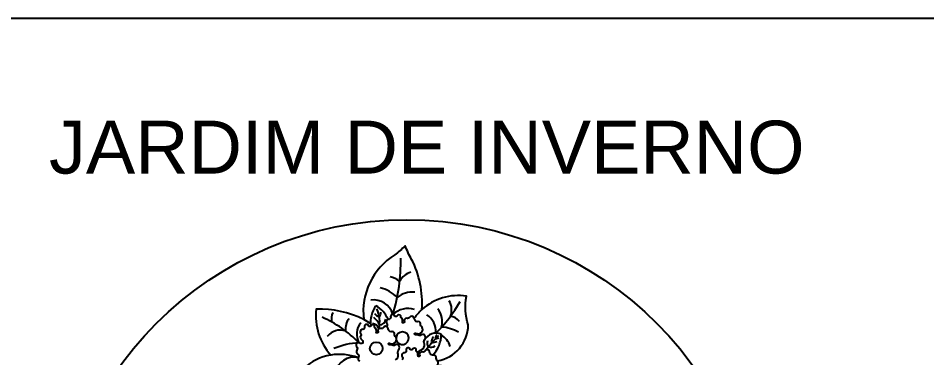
# Model space of a CAD drawing. Extents: x -109 to 1815, y -14679 to 345.
# Drawn here: x 43.022 to 45.597, y 5.08 to 6.042 of the extents above; entities that cross this region are included whole.
import ezdxf

# ---------------------------------------------------------------- set-up
doc = ezdxf.new("R2010")
doc.units = 0
doc.header["$MEASUREMENT"] = 0
doc.layers.add('PORTA', color=3, linetype='CONTINUOUS')
doc.layers.add('REG120-160', color=4, linetype='CONTINUOUS')
doc.styles.add('REGUA120', font='arial.ttf')

msp = doc.modelspace()

# ---------------------------------------------------------------- linework, layer by layer
at = {"layer": 'PORTA', "color": 1}
msp.add_line((42.6227, 6.0423), (45.6227, 6.0423), dxfattribs=at)
msp.add_lwpolyline([(43.9952, 4.9201, 0.064121), (43.9992, 4.8929, 0.053651), (44.0233, 4.9042, 0.303165), (44.1262, 4.7192, -0.038186), (44.158, 4.6964, -0.033284), (44.1728, 4.7361, 0.140139), (44.1885, 4.8857, 0.082613), (44.2679, 4.8921, -0.071634), (44.3649, 4.9373, 0.37075), (44.2077, 5.0564, 0.036515), (44.2091, 5.0578, 0.34294), (44.2105, 5.0709, 0.358678), (44.2973, 5.1729, -0.11702), (44.2922, 5.2543, 0.227088), (44.1658, 5.2162, 0.135454), (44.1367, 5.3587, -0.033284), (44.1184, 5.397, -0.038186), (44.0888, 5.3714, 0.289083), (44.0011, 5.1879, 0.126781), (43.8663, 5.2175, 0.210808), (43.9074, 5.0871, 0.291137), (43.7869, 4.9783, -0.071634), (43.8812, 4.9277, 0.119338)], format="xyb", close=True, dxfattribs=at)
for points in [[(44.155, 5.088, 0.153842), (44.1575, 5.0926, -0.463092), (44.1648, 5.1021, 0.313172), (44.1731, 5.1184, -0.263169), (44.1736, 5.1303, 0.362708), (44.1735, 5.1448, 0.245641), (44.1614, 5.1432, -0.29295), (44.1553, 5.1436, 0.093328), (44.1492, 5.1451, -1.455768), (44.1481, 5.1498, 0.379882), (44.1653, 5.1527, 0.34294), (44.1667, 5.1659, -0.272007), (44.1623, 5.1765, 0.52491), (44.1525, 5.1816, -0.364868), (44.1441, 5.1915, 0.589429), (44.1316, 5.1952, -0.414362), (44.1229, 5.1915, 0.632042), (44.1163, 5.1813, -0.61126), (44.1108, 5.1791, 0.141126), (44.1097, 5.1908, -0.414115), (44.1061, 5.1981, 0.695029), (44.0955, 5.1981, -0.695571), (44.0878, 5.201, 0.795067), (44.0776, 5.1948, -0.584992), (44.0699, 5.1889, 0.398719), (44.0655, 5.1783, -0.500346), (44.0652, 5.1685, 0.277783)], [(44.0907, 5.0736, 0.313172), (44.099, 5.09, -0.263169), (44.0996, 5.1019, 0.362708), (44.0994, 5.1164, 0.245641), (44.0873, 5.1148, -0.29295), (44.0812, 5.1152, 0.093328), (44.0751, 5.1167, -1.455768), (44.074, 5.1214, 0.379882), (44.0912, 5.1243, 0.34294), (44.0927, 5.1375, -0.272007), (44.0883, 5.1481, 0.52491), (44.0784, 5.1532, -0.364868), (44.07, 5.1631, 0.589429), (44.0576, 5.1668, -0.414362), (44.0488, 5.1631, 0.632042), (44.0422, 5.1529, -0.61126), (44.0367, 5.1507, 0.141126), (44.0356, 5.1624, -0.414115), (44.032, 5.1697, 0.695029), (44.0214, 5.1697, -0.695571), (44.0137, 5.1726, 0.795067), (44.0035, 5.1664, -0.584992), (43.9958, 5.1605, 0.398719), (43.9914, 5.1499, -0.502085), (43.991, 5.1401, 0.277783), (43.9976, 5.1291, -0.240076), (43.9984, 5.121, -0.321467), (43.989, 5.1219, 0.745243), (43.9808, 5.1115, -0.31319), (43.9819, 5.1013, 0.440916), (43.9845, 5.0903, -0.33877), (43.9856, 5.0797, 0.489016), (43.9899, 5.0709, -0.115651)], [(44.2105, 5.0709, -0.272007), (44.2061, 5.0815, 0.52491), (44.1963, 5.0867, -0.364868), (44.1879, 5.0965, 0.589429), (44.1754, 5.1002, -0.414362), (44.1667, 5.0965, 0.632042), (44.1601, 5.0863, -0.61126), (44.1546, 5.0841, 0.141126), (44.1535, 5.0958, -0.414115), (44.1498, 5.1031, 0.695029), (44.1392, 5.1031, -0.695571), (44.1316, 5.106, 0.795067), (44.1213, 5.0998, -0.584992), (44.1137, 5.094, 0.398719), (44.1093, 5.0834, -0.502085), (44.1089, 5.0735, 0.277783)]]:
    msp.add_lwpolyline(points, format="xyb", dxfattribs=at)
for centre, radius in [((44.1227, 4.4673), 1.0035), ((44.0366, 5.1064), 0.018)]:
    msp.add_circle(centre, radius, dxfattribs=at)
for centre, radius, start, end in [((43.5781, 5.3554), 0.5281, 343.215, 0.7396), ((44.0647, 5.2483), 0.0614, 51.4641, 79.7172), ((44.1491, 5.2722), 0.0521, 105.9819, 152.3315), ((44.0259, 5.1847), 0.0958, 43.2808, 76.6895), ((44.1382, 5.2009), 0.0652, 83.4456, 130.6977), ((44.0286, 5.186), 0.0577, 16.9657, 97.5072), ((43.9067, 5.4509), 0.4242, 314.7885, 330.0206), ((44.1993, 5.216), 0.051, 338.1797, 29.6042), ((43.9528, 5.1895), 0.0435, 155.2706, 191.1072), ((44.1, 5.1806), 0.0794, 143.9849, 187.93), ((44.0564, 5.2257), 0.0321, 218.6523, 249.4536), ((43.9905, 5.1527), 0.0873, 24.5226, 58.7105), ((43.9607, 5.1814), 0.0856, 346.8168, 25.5668), ((44.0332, 5.2067), 0.0162, 317.0682, 8.3756), ((44.1258, 5.1571), 0.0621, 71.9942, 132.6199), ((44.2689, 5.1033), 0.1528, 132.3879, 144.7417), ((44.1665, 5.1823), 0.0574, 344.193, 38.7428), ((43.745, 4.8838), 0.3401, 44.5307, 66.0872), ((44.0005, 5.1603), 0.0514, 143.2979, 185.1214), ((44.0306, 5.1468), 0.0496, 139.8933, 209.5878), ((43.8762, 4.9411), 0.2766, 58.5047, 63.1544), ((43.9895, 5.1459), 0.0624, 25.4367, 49.8659), ((44.044, 5.193), 0.0204, 275.279, 350.1247), ((44.1492, 5.1545), 0.0565, 355.2378, 56.7853), ((44.2414, 5.1573), 0.0401, 39.7749, 82.5681), ((43.9348, 5.1106), 0.0474, 72.1534, 141.401), ((44.0234, 5.1549), 0.0218, 18.7798, 83.5613), ((43.9607, 5.1814), 0.0856, 338.601, 341.1781), ((44.1107, 5.1348), 0.018, 200.0401, 172.5092), ((44.2134, 5.05), 0.117, 61.101, 85.9434), ((44.2057, 5.1137), 0.0361, 65.2632, 152.5397), ((44.3734, 4.9651), 0.2386, 132.2716, 145.0484), ((44.2032, 5.1213), 0.022, 162.9763, 209.7763), ((44.2126, 5.1261), 0.0192, 136.2071, 191.6231), ((44.1363, 5.1462), 0.0845, 315.2075, 0.1956), ((44.2197, 5.136), 0.0149, 142.578, 187.4744), ((44.2019, 5.1656), 0.0317, 275.6102, 291.6955), ((44.193, 5.0952), 0.056, 17.4041, 60.2959), ((44.0002, 4.9055), 0.2171, 93.3613, 112.8474), ((44.1902, 5.1348), 0.0252, 256.0133, 300.8157), ((44.1861, 5.2004), 0.0785, 275.6386, 287.466), ((43.9327, 4.938), 0.1513, 69.5371, 99.6172), ((43.9737, 5.0258), 0.0552, 77.5928, 167.384)]:
    msp.add_arc(centre, radius, start, end, dxfattribs=at)

# ---------------------------------------------------------------- texts
at = {"layer": 'REG120-160', "ltscale": 0.35, "style": 'REGUA120'}
msp.add_text('JARDIM DE INVERNO', height=0.15, dxfattribs=at).set_placement((43.1088, 5.6018))

doc.saveas('drawing.dxf')
